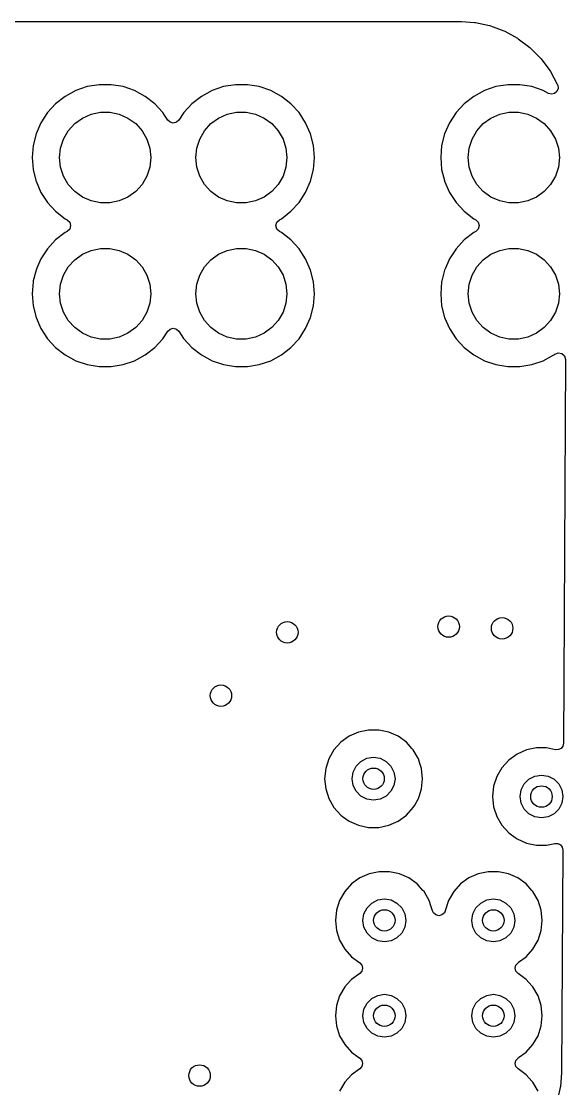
# Model space of a CAD drawing. Extents: x 6.5 to 8.1, y -3.85 to -2.25.
# Drawn here: x 6.888 to 7.288, y -3.034 to -2.25 of the extents above; entities that cross this region are included whole.
import ezdxf

# ---------------------------------------------------------------- set-up
doc = ezdxf.new("R2010")
doc.units = 0
doc.header["$MEASUREMENT"] = 0
doc.layers.add('BLACK', color=7, linetype='CONTINUOUS')

msp = doc.modelspace()

# ---------------------------------------------------------------- linework, layer by layer
at = {"layer": 'BLACK', "linetype": 'CONTINUOUS'}
for p, q in [((6.75784, -2.25002), (7.21041, -2.25002)), ((7.21041, -2.25002), (7.21076, -2.25003)), ((7.21076, -2.25003), (7.21173, -2.2501)), ((7.21173, -2.2501), (7.22121, -2.25078)), ((7.22121, -2.25078), (7.2219, -2.25088)), ((7.2219, -2.25088), (7.23223, -2.25314)), ((7.23223, -2.25314), (7.2329, -2.25333)), ((7.2329, -2.25333), (7.2428, -2.25704)), ((7.2428, -2.25704), (7.24344, -2.25733)), ((7.24344, -2.25733), (7.25271, -2.26242)), ((7.25271, -2.26242), (7.2533, -2.2628)), ((7.2533, -2.2628), (7.26175, -2.26915)), ((7.26175, -2.26915), (7.26227, -2.26961)), ((7.26227, -2.26961), (7.26973, -2.27711)), ((7.26973, -2.27711), (7.27019, -2.27764)), ((7.27019, -2.27764), (7.27649, -2.28613)), ((7.27649, -2.28613), (7.27687, -2.28672)), ((7.27687, -2.28672), (7.2819, -2.29602)), ((6.92844, -2.30085), (6.92065, -2.30507)), ((6.93683, -2.29797), (6.92844, -2.30085)), ((6.94557, -2.29652), (6.93683, -2.29797)), ((6.95443, -2.29652), (6.94557, -2.29652)), ((6.96317, -2.29797), (6.95443, -2.29652)), ((6.97156, -2.30085), (6.96317, -2.29797)), ((6.97935, -2.30507), (6.97156, -2.30085)), ((6.97156, -2.30085), (6.97156, -2.30085)), ((6.97156, -2.30085), (6.97156, -2.30085)), ((7.02844, -2.30085), (7.02065, -2.30507)), ((7.03683, -2.29797), (7.02844, -2.30085)), ((7.04557, -2.29652), (7.03683, -2.29797)), ((7.05443, -2.29652), (7.04557, -2.29652)), ((7.06317, -2.29797), (7.05443, -2.29652)), ((7.07156, -2.30085), (7.06317, -2.29797)), ((7.07935, -2.30507), (7.07156, -2.30085)), ((7.07156, -2.30085), (7.07156, -2.30085)), ((7.07156, -2.30085), (7.07156, -2.30085)), ((7.22844, -2.30085), (7.22065, -2.30507)), ((7.23683, -2.29797), (7.22844, -2.30085)), ((7.24557, -2.29652), (7.23683, -2.29797)), ((7.25443, -2.29652), (7.24557, -2.29652)), ((7.26317, -2.29797), (7.25443, -2.29652)), ((7.27156, -2.30085), (7.26317, -2.29797)), ((7.27539, -2.30293), (7.27156, -2.30085)), ((7.27766, -2.30352), (7.27539, -2.30293)), ((7.27994, -2.30298), (7.27766, -2.30352)), ((7.2817, -2.30145), (7.27994, -2.30298)), ((7.28256, -2.29927), (7.2817, -2.30145)), ((7.2819, -2.29602), (7.28219, -2.29665)), ((7.28219, -2.29665), (7.2823, -2.29695)), ((7.2823, -2.29695), (7.28256, -2.29927)), ((6.91365, -2.31052), (6.90765, -2.31704)), ((6.92065, -2.30507), (6.91365, -2.31052)), ((6.98635, -2.31052), (6.97935, -2.30507)), ((6.99235, -2.31704), (6.98635, -2.31052)), ((7.01365, -2.31052), (7.00765, -2.31704)), ((7.02065, -2.30507), (7.01365, -2.31052)), ((7.08635, -2.31052), (7.07935, -2.30507)), ((7.09235, -2.31704), (7.08635, -2.31052)), ((7.21365, -2.31052), (7.20765, -2.31704)), ((7.22065, -2.30507), (7.21365, -2.31052)), ((6.90765, -2.31704), (6.9028, -2.32446)), ((6.93327, -2.32102), (6.93966, -2.31817)), ((6.93966, -2.31817), (6.9465, -2.31672)), ((6.9465, -2.31672), (6.9535, -2.31672)), ((6.9535, -2.31672), (6.96034, -2.31817)), ((6.96034, -2.31817), (6.96673, -2.32102)), ((6.99354, -2.31886), (6.99235, -2.31704)), ((6.99591, -2.32249), (6.99354, -2.31886)), ((7.00765, -2.31704), (7.00409, -2.32249)), ((7.03327, -2.32102), (7.03966, -2.31817)), ((7.03966, -2.31817), (7.0465, -2.31672)), ((7.0465, -2.31672), (7.0535, -2.31672)), ((7.0535, -2.31672), (7.06034, -2.31817)), ((7.06034, -2.31817), (7.06673, -2.32102)), ((7.0972, -2.32446), (7.09235, -2.31704)), ((7.20765, -2.31704), (7.2028, -2.32446)), ((7.23327, -2.32102), (7.23966, -2.31817)), ((7.23966, -2.31817), (7.2465, -2.31672)), ((7.2465, -2.31672), (7.2535, -2.31672)), ((7.2535, -2.31672), (7.26034, -2.31817)), ((7.26034, -2.31817), (7.26673, -2.32102)), ((6.9028, -2.32446), (6.89924, -2.33257)), ((6.92293, -2.33033), (6.92761, -2.32513)), ((6.92761, -2.32513), (6.93327, -2.32102)), ((6.96673, -2.32102), (6.97239, -2.32513)), ((6.97239, -2.32513), (6.97707, -2.33033)), ((6.99768, -2.32411), (6.99591, -2.32249)), ((7, -2.3247), (6.99768, -2.32411)), ((7.00232, -2.32411), (7, -2.3247)), ((7.00409, -2.32249), (7.00232, -2.32411)), ((7.02293, -2.33033), (7.02761, -2.32513)), ((7.02761, -2.32513), (7.03327, -2.32102)), ((7.06673, -2.32102), (7.07239, -2.32513)), ((7.07239, -2.32513), (7.07707, -2.33033)), ((7.10076, -2.33257), (7.0972, -2.32446)), ((7.2028, -2.32446), (7.19924, -2.33257)), ((7.22293, -2.33033), (7.22761, -2.32513)), ((7.22761, -2.32513), (7.23327, -2.32102)), ((7.26673, -2.32102), (7.27239, -2.32513)), ((7.27239, -2.32513), (7.27707, -2.33033)), ((6.89924, -2.33257), (6.89706, -2.34117)), ((6.91943, -2.33639), (6.92293, -2.33033)), ((6.97707, -2.33033), (6.98057, -2.33639)), ((7.01943, -2.33639), (7.02293, -2.33033)), ((7.07707, -2.33033), (7.08057, -2.33639)), ((7.10294, -2.34117), (7.10076, -2.33257)), ((7.19924, -2.33257), (7.19706, -2.34117)), ((7.21943, -2.33639), (7.22293, -2.33033)), ((7.27707, -2.33033), (7.28057, -2.33639)), ((6.89706, -2.34117), (6.89633, -2.35)), ((6.91727, -2.34304), (6.91943, -2.33639)), ((6.98057, -2.33639), (6.98273, -2.34304)), ((7.01727, -2.34304), (7.01943, -2.33639)), ((7.08057, -2.33639), (7.08273, -2.34304)), ((7.10367, -2.35), (7.10294, -2.34117)), ((7.19706, -2.34117), (7.19633, -2.35)), ((7.21727, -2.34304), (7.21943, -2.33639)), ((7.28057, -2.33639), (7.28273, -2.34304)), ((6.89633, -2.35), (6.89706, -2.35883)), ((6.91654, -2.35), (6.91727, -2.34304)), ((6.91727, -2.35696), (6.91654, -2.35)), ((6.98273, -2.34304), (6.98346, -2.35)), ((6.98346, -2.35), (6.98273, -2.35696)), ((7.01654, -2.35), (7.01727, -2.34304)), ((7.01727, -2.35696), (7.01654, -2.35)), ((7.08273, -2.34304), (7.08346, -2.35)), ((7.08346, -2.35), (7.08273, -2.35696)), ((7.10294, -2.35883), (7.10367, -2.35)), ((7.19633, -2.35), (7.19706, -2.35883)), ((7.21654, -2.35), (7.21727, -2.34304)), ((7.21727, -2.35696), (7.21654, -2.35)), ((7.28273, -2.34304), (7.28346, -2.35)), ((7.28346, -2.35), (7.28273, -2.35696)), ((6.91943, -2.36361), (6.91727, -2.35696)), ((6.98273, -2.35696), (6.98057, -2.36361)), ((7.01943, -2.36361), (7.01727, -2.35696)), ((7.08273, -2.35696), (7.08057, -2.36361)), ((7.21943, -2.36361), (7.21727, -2.35696)), ((7.28273, -2.35696), (7.28057, -2.36361)), ((6.89706, -2.35883), (6.89706, -2.35883)), ((6.89706, -2.35883), (6.89706, -2.35883)), ((6.89706, -2.35883), (6.89906, -2.36673)), ((6.92293, -2.36967), (6.91943, -2.36361)), ((6.98057, -2.36361), (6.97707, -2.36967)), ((7.02293, -2.36967), (7.01943, -2.36361)), ((7.08057, -2.36361), (7.07707, -2.36967)), ((7.10076, -2.36743), (7.10294, -2.35883)), ((7.19706, -2.35883), (7.19706, -2.35883)), ((7.19706, -2.35883), (7.19706, -2.35883)), ((7.19706, -2.35883), (7.19906, -2.36673)), ((7.22293, -2.36967), (7.21943, -2.36361)), ((7.28057, -2.36361), (7.27707, -2.36967)), ((6.89906, -2.36673), (6.89924, -2.36743)), ((6.89924, -2.36743), (6.9028, -2.37554)), ((6.92761, -2.37487), (6.92293, -2.36967)), ((6.97707, -2.36967), (6.97239, -2.37487)), ((7.02761, -2.37487), (7.02293, -2.36967)), ((7.07707, -2.36967), (7.07239, -2.37487)), ((7.0972, -2.37554), (7.10076, -2.36743)), ((7.19906, -2.36673), (7.19924, -2.36743)), ((7.19924, -2.36743), (7.2028, -2.37554)), ((7.22761, -2.37487), (7.22293, -2.36967)), ((7.27707, -2.36967), (7.27239, -2.37487)), ((6.9028, -2.37554), (6.9028, -2.37554)), ((6.9028, -2.37554), (6.90765, -2.38296)), ((6.93327, -2.37898), (6.92761, -2.37487)), ((6.93966, -2.38183), (6.93327, -2.37898)), ((6.96673, -2.37898), (6.96034, -2.38183)), ((6.97239, -2.37487), (6.96673, -2.37898)), ((7.03327, -2.37898), (7.02761, -2.37487)), ((7.03966, -2.38183), (7.03327, -2.37898)), ((7.06673, -2.37898), (7.06034, -2.38183)), ((7.07239, -2.37487), (7.06673, -2.37898)), ((7.09235, -2.38296), (7.0972, -2.37554)), ((7.2028, -2.37554), (7.2028, -2.37554)), ((7.2028, -2.37554), (7.20765, -2.38296)), ((7.23327, -2.37898), (7.22761, -2.37487)), ((7.23966, -2.38183), (7.23327, -2.37898)), ((7.26673, -2.37898), (7.26034, -2.38183)), ((7.27239, -2.37487), (7.26673, -2.37898)), ((6.90765, -2.38296), (6.91365, -2.38948)), ((6.91365, -2.38948), (6.92065, -2.39493)), ((6.9465, -2.38328), (6.93966, -2.38183)), ((6.9535, -2.38328), (6.9465, -2.38328)), ((6.96034, -2.38183), (6.9535, -2.38328)), ((7.0465, -2.38328), (7.03966, -2.38183)), ((7.0535, -2.38328), (7.0465, -2.38328)), ((7.06034, -2.38183), (7.0535, -2.38328)), ((7.07935, -2.39493), (7.08635, -2.38948)), ((7.08635, -2.38948), (7.09235, -2.38296)), ((7.20765, -2.38296), (7.21365, -2.38948)), ((7.21365, -2.38948), (7.22065, -2.39493)), ((7.2465, -2.38328), (7.23966, -2.38183)), ((7.2535, -2.38328), (7.2465, -2.38328)), ((7.26034, -2.38183), (7.2535, -2.38328)), ((6.92065, -2.39493), (6.92065, -2.39493)), ((6.92065, -2.39493), (6.92208, -2.39571)), ((6.92208, -2.39571), (6.92395, -2.3975)), ((7.07605, -2.3975), (7.07792, -2.39571)), ((7.07792, -2.39571), (7.07935, -2.39493)), ((7.22065, -2.39493), (7.22065, -2.39493)), ((7.22065, -2.39493), (7.22208, -2.39571)), ((7.22208, -2.39571), (7.22395, -2.3975)), ((6.92065, -2.40507), (6.91365, -2.41052)), ((6.92208, -2.40429), (6.92065, -2.40507)), ((6.92395, -2.4025), (6.92208, -2.40429)), ((6.92395, -2.3975), (6.92464, -2.4)), ((6.92464, -2.4), (6.92395, -2.4025)), ((7.07536, -2.4), (7.07605, -2.3975)), ((7.07605, -2.4025), (7.07536, -2.4)), ((7.07792, -2.40429), (7.07605, -2.4025)), ((7.07935, -2.40507), (7.07792, -2.40429)), ((7.08635, -2.41052), (7.07935, -2.40507)), ((7.07935, -2.40507), (7.07935, -2.40507)), ((7.22065, -2.40507), (7.21365, -2.41052)), ((7.22208, -2.40429), (7.22065, -2.40507)), ((7.22395, -2.4025), (7.22208, -2.40429)), ((7.22395, -2.3975), (7.22464, -2.4)), ((7.22464, -2.4), (7.22395, -2.4025)), ((6.91365, -2.41052), (6.90765, -2.41704)), ((7.09235, -2.41704), (7.08635, -2.41052)), ((7.21365, -2.41052), (7.20765, -2.41704)), ((6.90765, -2.41704), (6.9028, -2.42446)), ((6.93327, -2.42102), (6.93966, -2.41817)), ((6.93966, -2.41817), (6.9465, -2.41672)), ((6.9465, -2.41672), (6.9535, -2.41672)), ((6.9535, -2.41672), (6.96034, -2.41817)), ((6.96034, -2.41817), (6.96673, -2.42102)), ((7.03327, -2.42102), (7.03966, -2.41817)), ((7.03966, -2.41817), (7.0465, -2.41672)), ((7.0465, -2.41672), (7.0535, -2.41672)), ((7.0535, -2.41672), (7.06034, -2.41817)), ((7.06034, -2.41817), (7.06673, -2.42102)), ((7.0972, -2.42446), (7.09235, -2.41704)), ((7.20765, -2.41704), (7.2028, -2.42446)), ((7.23327, -2.42102), (7.23966, -2.41817)), ((7.23966, -2.41817), (7.2465, -2.41672)), ((7.2465, -2.41672), (7.2535, -2.41672)), ((7.2535, -2.41672), (7.26034, -2.41817)), ((7.26034, -2.41817), (7.26673, -2.42102)), ((6.9028, -2.42446), (6.89985, -2.43118)), ((6.92293, -2.43033), (6.92761, -2.42513)), ((6.92761, -2.42513), (6.93327, -2.42102)), ((6.96673, -2.42102), (6.97239, -2.42513)), ((6.97239, -2.42513), (6.97707, -2.43033)), ((7.02293, -2.43033), (7.02761, -2.42513)), ((7.02761, -2.42513), (7.03327, -2.42102)), ((7.06673, -2.42102), (7.07239, -2.42513)), ((7.07239, -2.42513), (7.07707, -2.43033)), ((7.10076, -2.43257), (7.0972, -2.42446)), ((7.2028, -2.42446), (7.19985, -2.43118)), ((7.22293, -2.43033), (7.22761, -2.42513)), ((7.22761, -2.42513), (7.23327, -2.42102)), ((7.26673, -2.42102), (7.27239, -2.42513)), ((7.27239, -2.42513), (7.27707, -2.43033)), ((6.89924, -2.43257), (6.89725, -2.44043)), ((6.89985, -2.43118), (6.89924, -2.43257)), ((6.91727, -2.44304), (6.91943, -2.43639)), ((6.91943, -2.43639), (6.92293, -2.43033)), ((6.97707, -2.43033), (6.98057, -2.43639)), ((6.98057, -2.43639), (6.98273, -2.44304)), ((7.01727, -2.44304), (7.01943, -2.43639)), ((7.01943, -2.43639), (7.02293, -2.43033)), ((7.07707, -2.43033), (7.08057, -2.43639)), ((7.08057, -2.43639), (7.08273, -2.44304)), ((7.10294, -2.44117), (7.10076, -2.43257)), ((7.19924, -2.43257), (7.19725, -2.44043)), ((7.19985, -2.43118), (7.19924, -2.43257)), ((7.21727, -2.44304), (7.21943, -2.43639)), ((7.21943, -2.43639), (7.22293, -2.43033)), ((7.27707, -2.43033), (7.28057, -2.43639)), ((7.28057, -2.43639), (7.28273, -2.44304)), ((6.89706, -2.44117), (6.89633, -2.45)), ((6.89725, -2.44043), (6.89706, -2.44117)), ((6.91654, -2.45), (6.91727, -2.44304)), ((6.98273, -2.44304), (6.98346, -2.45)), ((7.01654, -2.45), (7.01727, -2.44304)), ((7.08273, -2.44304), (7.08346, -2.45)), ((7.10367, -2.45), (7.10294, -2.44117)), ((7.19706, -2.44117), (7.19633, -2.45)), ((7.19725, -2.44043), (7.19706, -2.44117)), ((7.21654, -2.45), (7.21727, -2.44304)), ((7.28273, -2.44304), (7.28346, -2.45)), ((6.89633, -2.45), (6.89706, -2.45883)), ((6.91727, -2.45696), (6.91654, -2.45)), ((6.98346, -2.45), (6.98273, -2.45696)), ((7.01727, -2.45696), (7.01654, -2.45)), ((7.08346, -2.45), (7.08273, -2.45696)), ((7.10294, -2.45883), (7.10367, -2.45)), ((7.19633, -2.45), (7.19706, -2.45883)), ((7.21727, -2.45696), (7.21654, -2.45)), ((7.28346, -2.45), (7.28273, -2.45696)), ((6.89706, -2.45883), (6.89706, -2.45883)), ((6.89706, -2.45883), (6.89706, -2.45883)), ((6.89706, -2.45883), (6.89924, -2.46743)), ((6.91943, -2.46361), (6.91727, -2.45696)), ((6.98273, -2.45696), (6.98057, -2.46361)), ((7.01943, -2.46361), (7.01727, -2.45696)), ((7.08273, -2.45696), (7.08057, -2.46361)), ((7.10076, -2.46743), (7.10294, -2.45883)), ((7.19706, -2.45883), (7.19706, -2.45883)), ((7.19706, -2.45883), (7.19706, -2.45883)), ((7.19706, -2.45883), (7.19924, -2.46743)), ((7.21943, -2.46361), (7.21727, -2.45696)), ((7.28273, -2.45696), (7.28057, -2.46361)), ((6.89924, -2.46743), (6.89926, -2.46748)), ((6.89926, -2.46748), (6.9028, -2.47554)), ((6.92293, -2.46967), (6.91943, -2.46361)), ((6.98057, -2.46361), (6.97707, -2.46967)), ((7.02293, -2.46967), (7.01943, -2.46361)), ((7.08057, -2.46361), (7.07707, -2.46967)), ((7.0972, -2.47554), (7.10076, -2.46743)), ((7.19924, -2.46743), (7.19926, -2.46748)), ((7.19926, -2.46748), (7.2028, -2.47554)), ((7.22293, -2.46967), (7.21943, -2.46361)), ((7.28057, -2.46361), (7.27707, -2.46967)), ((6.9028, -2.47554), (6.9028, -2.47554)), ((6.9028, -2.47554), (6.90765, -2.48296)), ((6.92761, -2.47487), (6.92293, -2.46967)), ((6.93327, -2.47898), (6.92761, -2.47487)), ((6.97239, -2.47487), (6.96673, -2.47898)), ((6.97707, -2.46967), (6.97239, -2.47487)), ((6.99768, -2.47589), (7, -2.4753)), ((7, -2.4753), (7.00232, -2.47589)), ((7.02761, -2.47487), (7.02293, -2.46967)), ((7.03327, -2.47898), (7.02761, -2.47487)), ((7.07239, -2.47487), (7.06673, -2.47898)), ((7.07707, -2.46967), (7.07239, -2.47487)), ((7.09235, -2.48296), (7.0972, -2.47554)), ((7.2028, -2.47554), (7.2028, -2.47554)), ((7.2028, -2.47554), (7.20765, -2.48296)), ((7.22761, -2.47487), (7.22293, -2.46967)), ((7.23327, -2.47898), (7.22761, -2.47487)), ((7.27239, -2.47487), (7.26673, -2.47898)), ((7.27707, -2.46967), (7.27239, -2.47487)), ((6.90765, -2.48296), (6.91365, -2.48948)), ((6.93966, -2.48183), (6.93327, -2.47898)), ((6.9465, -2.48328), (6.93966, -2.48183)), ((6.9535, -2.48328), (6.9465, -2.48328)), ((6.96034, -2.48183), (6.9535, -2.48328)), ((6.96673, -2.47898), (6.96034, -2.48183)), ((6.98635, -2.48948), (6.99235, -2.48296)), ((6.99235, -2.48296), (6.99591, -2.47751)), ((6.99591, -2.47751), (6.99768, -2.47589)), ((7.00232, -2.47589), (7.00409, -2.47751)), ((7.00409, -2.47751), (7.0075, -2.48274)), ((7.0075, -2.48274), (7.00765, -2.48296)), ((7.00765, -2.48296), (7.01365, -2.48948)), ((7.03966, -2.48183), (7.03327, -2.47898)), ((7.0465, -2.48328), (7.03966, -2.48183)), ((7.0535, -2.48328), (7.0465, -2.48328)), ((7.06034, -2.48183), (7.0535, -2.48328)), ((7.06673, -2.47898), (7.06034, -2.48183)), ((7.08635, -2.48948), (7.09235, -2.48296)), ((7.20765, -2.48296), (7.21365, -2.48948)), ((7.23966, -2.48183), (7.23327, -2.47898)), ((7.2465, -2.48328), (7.23966, -2.48183)), ((7.2535, -2.48328), (7.2465, -2.48328)), ((7.26034, -2.48183), (7.2535, -2.48328)), ((7.26673, -2.47898), (7.26034, -2.48183)), ((6.91365, -2.48948), (6.92065, -2.49493)), ((6.97935, -2.49493), (6.98635, -2.48948)), ((7.01365, -2.48948), (7.02065, -2.49493)), ((7.07935, -2.49493), (7.08635, -2.48948)), ((7.21365, -2.48948), (7.22065, -2.49493)), ((6.92065, -2.49493), (6.92844, -2.49915)), ((6.92844, -2.49915), (6.93683, -2.50203)), ((6.96317, -2.50203), (6.97156, -2.49915)), ((6.97156, -2.49915), (6.97935, -2.49493)), ((7.02065, -2.49493), (7.02844, -2.49915)), ((7.02844, -2.49915), (7.03683, -2.50203)), ((7.06317, -2.50203), (7.07156, -2.49915)), ((7.07156, -2.49915), (7.07935, -2.49493)), ((7.22065, -2.49493), (7.22844, -2.49915)), ((7.22844, -2.49915), (7.23683, -2.50203)), ((7.26317, -2.50203), (7.27156, -2.49915)), ((7.27156, -2.49915), (7.27935, -2.49493)), ((7.27935, -2.49493), (7.28022, -2.49425)), ((7.28022, -2.49425), (7.28272, -2.49325)), ((7.28272, -2.49325), (7.28537, -2.49373)), ((7.28537, -2.49373), (7.28737, -2.49554)), ((7.2881, -2.49813), (7.28652, -2.77992)), ((7.28737, -2.49554), (7.2881, -2.49813)), ((6.93683, -2.50203), (6.94557, -2.50348)), ((6.94557, -2.50348), (6.95443, -2.50348)), ((6.95443, -2.50348), (6.96317, -2.50203)), ((7.03683, -2.50203), (7.04557, -2.50348)), ((7.04557, -2.50348), (7.05443, -2.50348)), ((7.05443, -2.50348), (7.06317, -2.50203)), ((7.23683, -2.50203), (7.24557, -2.50348)), ((7.24557, -2.50348), (7.25443, -2.50348)), ((7.25443, -2.50348), (7.26317, -2.50203)), ((7.13597, -2.77179), (7.1291, -2.77485)), ((7.14332, -2.77023), (7.13597, -2.77179)), ((7.15084, -2.77023), (7.14332, -2.77023)), ((7.14332, -2.77023), (7.14332, -2.77023)), ((7.1582, -2.77179), (7.15084, -2.77023)), ((7.15084, -2.77023), (7.15084, -2.77023)), ((7.16507, -2.77485), (7.1582, -2.77179)), ((7.12302, -2.77927), (7.11799, -2.78486)), ((7.1291, -2.77485), (7.12302, -2.77927)), ((7.17115, -2.77927), (7.16507, -2.77485)), ((7.16507, -2.77485), (7.16507, -2.77485)), ((7.17513, -2.7837), (7.17115, -2.77927)), ((7.28652, -2.77992), (7.28603, -2.78201)), ((7.11799, -2.78486), (7.11423, -2.79137)), ((7.17618, -2.78486), (7.17513, -2.7837)), ((7.17994, -2.79137), (7.17618, -2.78486)), ((7.25238, -2.78791), (7.2463, -2.79233)), ((7.25925, -2.78485), (7.25238, -2.78791)), ((7.2666, -2.78329), (7.25925, -2.78485)), ((7.27412, -2.78329), (7.2666, -2.78329)), ((7.2666, -2.78329), (7.2666, -2.78329)), ((7.28062, -2.78467), (7.27412, -2.78329)), ((7.27412, -2.78329), (7.27412, -2.78329)), ((7.28277, -2.78464), (7.28062, -2.78467)), ((7.2847, -2.7837), (7.28277, -2.78464)), ((7.28603, -2.78201), (7.2847, -2.7837)), ((7.11423, -2.79137), (7.11191, -2.79852)), ((7.13211, -2.80113), (7.13434, -2.79674)), ((7.13434, -2.79674), (7.13783, -2.79326)), ((7.13783, -2.79326), (7.14222, -2.79102)), ((7.14222, -2.79102), (7.14708, -2.79025)), ((7.14708, -2.79025), (7.15195, -2.79102)), ((7.15195, -2.79102), (7.15634, -2.79326)), ((7.15634, -2.79326), (7.15982, -2.79674)), ((7.15982, -2.79674), (7.16206, -2.80113)), ((7.18106, -2.79481), (7.17994, -2.79137)), ((7.18226, -2.79852), (7.18106, -2.79481)), ((7.2463, -2.79233), (7.24127, -2.79792)), ((7.11191, -2.79852), (7.11112, -2.806)), ((7.13134, -2.806), (7.13211, -2.80113)), ((7.16206, -2.80113), (7.16283, -2.806)), ((7.18305, -2.806), (7.18226, -2.79852)), ((7.23751, -2.80443), (7.23518, -2.81158)), ((7.24127, -2.79792), (7.23751, -2.80443)), ((7.26111, -2.80632), (7.2655, -2.80408)), ((7.2655, -2.80408), (7.27036, -2.80331)), ((7.27036, -2.80331), (7.27523, -2.80408)), ((7.27523, -2.80408), (7.27962, -2.80632)), ((7.11112, -2.806), (7.11191, -2.81348)), ((7.13211, -2.81086), (7.13134, -2.806)), ((7.13434, -2.81525), (7.13211, -2.81086)), ((7.16206, -2.81086), (7.15982, -2.81525)), ((7.16283, -2.806), (7.16206, -2.81086)), ((7.18226, -2.81348), (7.18305, -2.806)), ((7.23518, -2.81158), (7.2344, -2.81906)), ((7.25538, -2.81419), (7.25762, -2.8098)), ((7.25762, -2.8098), (7.26111, -2.80632)), ((7.27962, -2.80632), (7.2831, -2.8098)), ((7.2831, -2.8098), (7.28534, -2.81419)), ((7.11191, -2.81348), (7.11423, -2.82063)), ((7.13783, -2.81874), (7.13434, -2.81525)), ((7.14222, -2.82098), (7.13783, -2.81874)), ((7.15634, -2.81874), (7.15195, -2.82098)), ((7.15982, -2.81525), (7.15634, -2.81874)), ((7.17994, -2.82063), (7.18045, -2.81906)), ((7.18045, -2.81906), (7.18226, -2.81348)), ((7.2344, -2.81906), (7.23518, -2.82653)), ((7.25461, -2.81906), (7.25538, -2.81419)), ((7.25538, -2.82392), (7.25461, -2.81906)), ((7.28534, -2.81419), (7.28611, -2.81906)), ((7.28611, -2.81906), (7.28534, -2.82392)), ((7.11423, -2.82063), (7.11799, -2.82714)), ((7.11799, -2.82714), (7.11799, -2.82714)), ((7.11799, -2.82714), (7.12302, -2.83273)), ((7.14708, -2.82175), (7.14222, -2.82098)), ((7.15195, -2.82098), (7.14708, -2.82175)), ((7.17115, -2.83273), (7.17618, -2.82714)), ((7.17618, -2.82714), (7.17724, -2.8253)), ((7.17724, -2.8253), (7.17994, -2.82063)), ((7.23518, -2.82653), (7.23751, -2.83368)), ((7.25762, -2.82831), (7.25538, -2.82392)), ((7.26111, -2.8318), (7.25762, -2.82831)), ((7.2831, -2.82831), (7.27962, -2.8318)), ((7.28534, -2.82392), (7.2831, -2.82831)), ((7.12302, -2.83273), (7.12434, -2.83368)), ((7.12434, -2.83368), (7.1291, -2.83714)), ((7.16507, -2.83714), (7.17115, -2.83273)), ((7.23751, -2.83368), (7.24127, -2.84019)), ((7.2655, -2.83403), (7.26111, -2.8318)), ((7.27036, -2.8348), (7.2655, -2.83403)), ((7.27523, -2.83403), (7.27036, -2.8348)), ((7.27962, -2.8318), (7.27523, -2.83403)), ((7.1291, -2.83714), (7.13597, -2.8402)), ((7.13597, -2.8402), (7.14332, -2.84177)), ((7.14332, -2.84177), (7.14332, -2.84177)), ((7.14332, -2.84177), (7.15084, -2.84177)), ((7.15084, -2.84177), (7.1582, -2.8402)), ((7.15084, -2.84177), (7.15084, -2.84177)), ((7.1582, -2.8402), (7.16507, -2.83714)), ((7.1582, -2.8402), (7.1582, -2.8402)), ((7.1582, -2.8402), (7.1582, -2.8402)), ((7.24127, -2.84019), (7.24127, -2.8402)), ((7.24127, -2.8402), (7.2463, -2.84578)), ((7.2463, -2.84578), (7.25093, -2.84915)), ((7.25093, -2.84915), (7.25238, -2.8502)), ((7.25238, -2.8502), (7.25925, -2.85326)), ((7.25925, -2.85326), (7.2666, -2.85482)), ((7.2666, -2.85482), (7.2666, -2.85482)), ((7.2666, -2.85482), (7.27412, -2.85482)), ((7.27412, -2.85482), (7.28018, -2.85354)), ((7.28018, -2.85354), (7.28234, -2.85357)), ((7.28234, -2.85357), (7.28428, -2.85453)), ((7.28428, -2.85453), (7.28561, -2.85623)), ((7.28608, -2.85834), (7.28516, -3.02153)), ((7.28561, -2.85623), (7.28608, -2.85834)), ((7.15124, -2.87423), (7.14389, -2.8758)), ((7.15876, -2.87423), (7.15124, -2.87423)), ((7.15124, -2.87423), (7.15124, -2.87423)), ((7.16611, -2.8758), (7.15876, -2.87423)), ((7.15876, -2.87423), (7.15876, -2.87423)), ((7.23124, -2.87423), (7.22389, -2.8758)), ((7.23876, -2.87423), (7.23124, -2.87423)), ((7.23124, -2.87423), (7.23124, -2.87423)), ((7.24611, -2.8758), (7.23876, -2.87423)), ((7.23876, -2.87423), (7.23876, -2.87423)), ((7.13702, -2.87885), (7.13093, -2.88327)), ((7.14389, -2.8758), (7.13702, -2.87885)), ((7.17298, -2.87885), (7.16611, -2.8758)), ((7.17907, -2.88327), (7.17298, -2.87885)), ((7.17298, -2.87885), (7.17298, -2.87885)), ((7.21702, -2.87885), (7.21093, -2.88327)), ((7.22389, -2.8758), (7.21702, -2.87885)), ((7.25298, -2.87885), (7.24611, -2.8758)), ((7.25907, -2.88327), (7.25298, -2.87885)), ((7.25298, -2.87885), (7.25298, -2.87885)), ((7.1259, -2.88886), (7.12214, -2.89537)), ((7.13093, -2.88327), (7.1259, -2.88886)), ((7.18332, -2.888), (7.17907, -2.88327)), ((7.1841, -2.88886), (7.18332, -2.888)), ((7.18786, -2.89537), (7.1841, -2.88886)), ((7.2059, -2.88886), (7.20214, -2.89537)), ((7.21093, -2.88327), (7.2059, -2.88886)), ((7.26332, -2.888), (7.25907, -2.88327)), ((7.2641, -2.88886), (7.26332, -2.888)), ((7.26786, -2.89537), (7.2641, -2.88886)), ((7.12214, -2.89537), (7.11982, -2.90252)), ((7.14226, -2.90074), (7.14574, -2.89726)), ((7.14574, -2.89726), (7.15013, -2.89502)), ((7.15013, -2.89502), (7.155, -2.89425)), ((7.155, -2.89425), (7.15987, -2.89502)), ((7.15987, -2.89502), (7.16426, -2.89726)), ((7.16426, -2.89726), (7.16774, -2.90074)), ((7.18936, -2.9), (7.18786, -2.89537)), ((7.18786, -2.89537), (7.18786, -2.89537)), ((7.20214, -2.89537), (7.19966, -2.90301)), ((7.22226, -2.90074), (7.22574, -2.89726)), ((7.22574, -2.89726), (7.23013, -2.89502)), ((7.23013, -2.89502), (7.235, -2.89425)), ((7.235, -2.89425), (7.23987, -2.89502)), ((7.23987, -2.89502), (7.24426, -2.89726)), ((7.24426, -2.89726), (7.24774, -2.90074)), ((7.27018, -2.90252), (7.26786, -2.89537)), ((7.26786, -2.89537), (7.26786, -2.89537)), ((7.11982, -2.90252), (7.11904, -2.91)), ((7.13925, -2.91), (7.14002, -2.90513)), ((7.14002, -2.90513), (7.14226, -2.90074)), ((7.16774, -2.90074), (7.16998, -2.90513)), ((7.16998, -2.90513), (7.17075, -2.91)), ((7.19034, -2.90301), (7.18936, -2.9)), ((7.19043, -2.90298), (7.19034, -2.90301)), ((7.19095, -2.90442), (7.19043, -2.90298)), ((7.19271, -2.906), (7.19095, -2.90442)), ((7.195, -2.90657), (7.19271, -2.906)), ((7.19729, -2.906), (7.195, -2.90657)), ((7.19905, -2.90442), (7.19729, -2.906)), ((7.19957, -2.90298), (7.19905, -2.90442)), ((7.19966, -2.90301), (7.19957, -2.90298)), ((7.21925, -2.91), (7.22002, -2.90513)), ((7.22002, -2.90513), (7.22226, -2.90074)), ((7.24774, -2.90074), (7.24998, -2.90513)), ((7.24998, -2.90513), (7.25075, -2.91)), ((7.27096, -2.91), (7.27018, -2.90252)), ((7.11904, -2.91), (7.11982, -2.91748)), ((7.14002, -2.91487), (7.13925, -2.91)), ((7.17075, -2.91), (7.16998, -2.91487)), ((7.22002, -2.91487), (7.21925, -2.91)), ((7.25075, -2.91), (7.24998, -2.91487)), ((7.27018, -2.91748), (7.27096, -2.91)), ((7.11982, -2.91748), (7.12214, -2.92463)), ((7.14226, -2.91926), (7.14002, -2.91487)), ((7.14574, -2.92274), (7.14226, -2.91926)), ((7.16774, -2.91926), (7.16426, -2.92274)), ((7.16998, -2.91487), (7.16774, -2.91926)), ((7.22226, -2.91926), (7.22002, -2.91487)), ((7.22574, -2.92274), (7.22226, -2.91926)), ((7.24774, -2.91926), (7.24426, -2.92274)), ((7.24998, -2.91487), (7.24774, -2.91926)), ((7.26786, -2.92463), (7.27018, -2.91748)), ((7.12214, -2.92463), (7.1259, -2.93114)), ((7.15013, -2.92498), (7.14574, -2.92274)), ((7.155, -2.92575), (7.15013, -2.92498)), ((7.15987, -2.92498), (7.155, -2.92575)), ((7.16426, -2.92274), (7.15987, -2.92498)), ((7.23013, -2.92498), (7.22574, -2.92274)), ((7.235, -2.92575), (7.23013, -2.92498)), ((7.23987, -2.92498), (7.235, -2.92575)), ((7.24426, -2.92274), (7.23987, -2.92498)), ((7.2641, -2.93114), (7.26786, -2.92463)), ((7.1259, -2.93114), (7.1259, -2.93114)), ((7.1259, -2.93114), (7.13093, -2.93673)), ((7.13093, -2.93673), (7.13689, -2.94105)), ((7.25352, -2.94075), (7.25907, -2.93673)), ((7.25907, -2.93673), (7.2641, -2.93114)), ((7.13689, -2.94105), (7.13837, -2.94278)), ((7.13837, -2.94278), (7.1389, -2.945)), ((7.1389, -2.945), (7.13837, -2.94722)), ((7.2511, -2.945), (7.25163, -2.94278)), ((7.25163, -2.94722), (7.2511, -2.945)), ((7.25163, -2.94278), (7.25311, -2.94105)), ((7.25311, -2.94105), (7.25352, -2.94075)), ((7.13093, -2.95327), (7.13022, -2.95407)), ((7.13094, -2.95327), (7.13093, -2.95327)), ((7.13093, -2.95327), (7.13093, -2.95327)), ((7.13689, -2.94895), (7.13094, -2.95327)), ((7.13837, -2.94722), (7.13689, -2.94895)), ((7.25311, -2.94895), (7.25163, -2.94722)), ((7.25907, -2.95327), (7.25311, -2.94895)), ((7.26332, -2.958), (7.25907, -2.95327)), ((7.1259, -2.95886), (7.12214, -2.96537)), ((7.13022, -2.95407), (7.1259, -2.95886)), ((7.2641, -2.95886), (7.26332, -2.958)), ((7.26786, -2.96537), (7.2641, -2.95886)), ((7.12214, -2.96537), (7.11982, -2.97252)), ((7.14226, -2.97074), (7.14574, -2.96726)), ((7.14574, -2.96726), (7.15013, -2.96502)), ((7.15013, -2.96502), (7.155, -2.96425)), ((7.155, -2.96425), (7.15987, -2.96502)), ((7.15987, -2.96502), (7.16426, -2.96726)), ((7.16426, -2.96726), (7.16774, -2.97074)), ((7.22226, -2.97074), (7.22574, -2.96726)), ((7.22574, -2.96726), (7.23013, -2.96502)), ((7.23013, -2.96502), (7.235, -2.96425)), ((7.235, -2.96425), (7.23987, -2.96502)), ((7.23987, -2.96502), (7.24426, -2.96726)), ((7.24426, -2.96726), (7.24774, -2.97074)), ((7.27018, -2.97252), (7.26786, -2.96537)), ((7.26786, -2.96537), (7.26786, -2.96537)), ((7.11982, -2.97252), (7.11904, -2.98)), ((7.13925, -2.98), (7.14002, -2.97513)), ((7.14002, -2.97513), (7.14226, -2.97074)), ((7.16774, -2.97074), (7.16998, -2.97513)), ((7.16998, -2.97513), (7.17075, -2.98)), ((7.21925, -2.98), (7.22002, -2.97513)), ((7.22002, -2.97513), (7.22226, -2.97074)), ((7.24774, -2.97074), (7.24998, -2.97513)), ((7.24998, -2.97513), (7.25075, -2.98)), ((7.27096, -2.98), (7.27018, -2.97252)), ((7.11904, -2.98), (7.11982, -2.98748)), ((7.14002, -2.98487), (7.13925, -2.98)), ((7.14226, -2.98926), (7.14002, -2.98487)), ((7.16998, -2.98487), (7.16774, -2.98926)), ((7.17075, -2.98), (7.16998, -2.98487)), ((7.22002, -2.98487), (7.21925, -2.98)), ((7.22226, -2.98926), (7.22002, -2.98487)), ((7.24998, -2.98487), (7.24774, -2.98926)), ((7.25075, -2.98), (7.24998, -2.98487)), ((7.27018, -2.98748), (7.27096, -2.98)), ((7.11982, -2.98748), (7.12214, -2.99463)), ((7.14574, -2.99274), (7.14226, -2.98926)), ((7.15013, -2.99498), (7.14574, -2.99274)), ((7.16426, -2.99274), (7.15987, -2.99498)), ((7.16774, -2.98926), (7.16426, -2.99274)), ((7.22574, -2.99274), (7.22226, -2.98926)), ((7.23013, -2.99498), (7.22574, -2.99274)), ((7.24426, -2.99274), (7.23987, -2.99498)), ((7.24774, -2.98926), (7.24426, -2.99274)), ((7.26786, -2.99463), (7.27018, -2.98748)), ((7.12214, -2.99463), (7.1259, -3.00114)), ((7.155, -2.99575), (7.15013, -2.99498)), ((7.15987, -2.99498), (7.155, -2.99575)), ((7.235, -2.99575), (7.23013, -2.99498)), ((7.23987, -2.99498), (7.235, -2.99575)), ((7.2641, -3.00114), (7.26786, -2.99463)), ((7.1259, -3.00114), (7.1259, -3.00114)), ((7.1259, -3.00114), (7.13093, -3.00673)), ((7.13093, -3.00673), (7.13094, -3.00673)), ((7.13094, -3.00673), (7.13094, -3.00673)), ((7.13094, -3.00673), (7.13689, -3.01105)), ((7.25352, -3.01075), (7.25907, -3.00673)), ((7.25907, -3.00673), (7.2641, -3.00114)), ((7.13689, -3.01105), (7.13837, -3.01278)), ((7.13837, -3.01278), (7.1389, -3.015)), ((7.1389, -3.015), (7.13837, -3.01722)), ((7.2511, -3.015), (7.25163, -3.01278)), ((7.25163, -3.01722), (7.2511, -3.015)), ((7.25163, -3.01278), (7.25311, -3.01105)), ((7.25311, -3.01105), (7.25352, -3.01075)), ((7.13094, -3.02327), (7.1259, -3.02886)), ((7.13689, -3.01895), (7.13094, -3.02327)), ((7.13837, -3.01722), (7.13689, -3.01895)), ((7.25311, -3.01895), (7.25163, -3.01722)), ((7.25907, -3.02327), (7.25311, -3.01895)), ((7.26332, -3.028), (7.25907, -3.02327)), ((7.28514, -3.02191), (7.2843, -3.03202)), ((7.28516, -3.02153), (7.28514, -3.02191)), ((7.1259, -3.02886), (7.12214, -3.03537)), ((7.2641, -3.02886), (7.26332, -3.028)), ((7.26786, -3.03537), (7.2641, -3.02886)), ((7.2843, -3.03202), (7.28417, -3.03277)), ((7.28417, -3.03277), (7.28181, -3.04245))]:
    msp.add_line(p, q, dxfattribs=at)
at = {"layer": 'BLACK'}
for centre in [(7.2022, -2.6943), (7.08371, -2.69852), (7.24146, -2.69559), (7.035, -2.745), (7.14708, -2.806), (7.27036, -2.81906), (7.155, -2.91), (7.235, -2.91), (7.155, -2.98), (7.235, -2.98), (7.01929, -3.02387)]:
    msp.add_circle(centre, 0.00787, dxfattribs=at)

doc.saveas('drawing.dxf')
